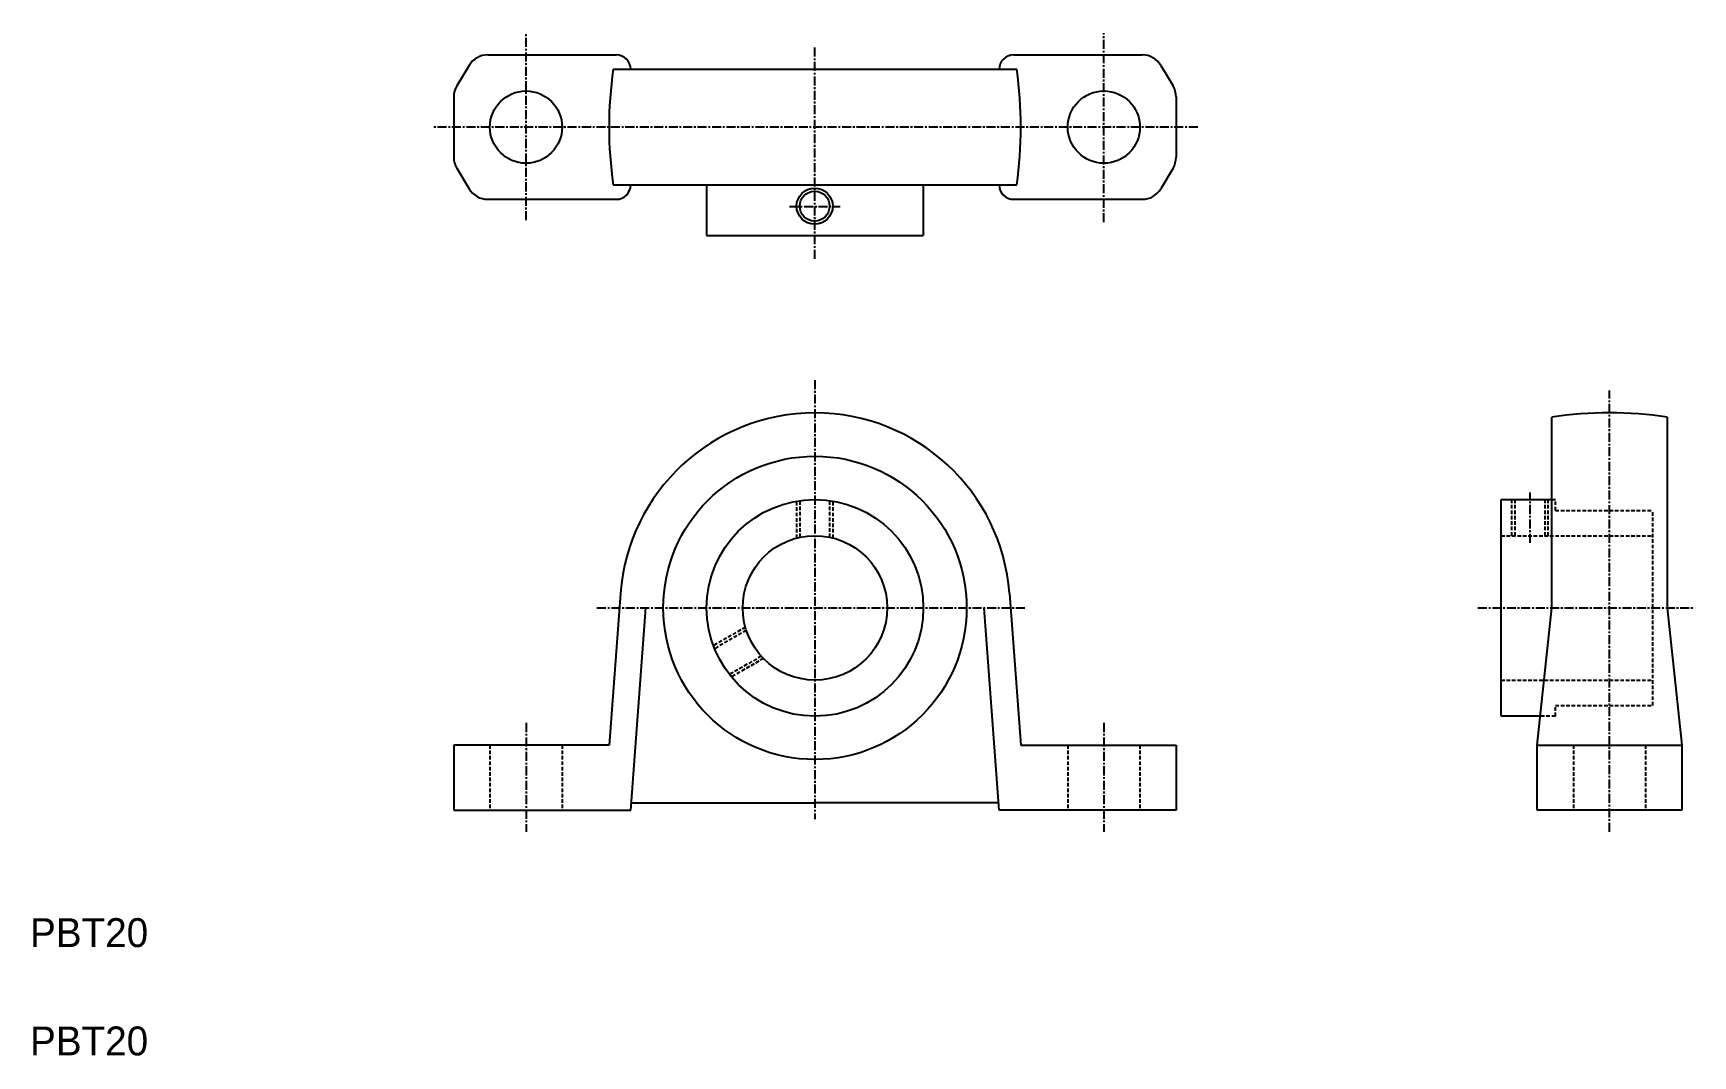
# Model space of a CAD drawing. Extents: x 141 to 371, y 121 to 262.
import ezdxf

# ---------------------------------------------------------------- set-up
doc = ezdxf.new("R2010")
doc.units = 0
doc.linetypes.add('CENTER', pattern=[2, 1.25, -0.25, 0.25, -0.25])
doc.linetypes.add('DASHED', pattern=[0.75, 0.5, -0.25])
doc.layers.get('0').update_dxf_attribs({"linetype": 'CONTINUOUS'})
doc.layers.add('CENTER', color=1, linetype='CENTER')

msp = doc.modelspace()

# ---------------------------------------------------------------- linework, layer by layer
at = {"color": 7, "linetype": 'CONTINUOUS'}
for p, q in [((201.31, 257.85), (199.61, 255.02)), ((203.88, 259.3), (221.68, 259.3)), ((276.68, 259.3), (294.49, 259.3)), ((297.06, 257.85), (298.76, 255.02)), ((221.25, 257.3), (277.12, 257.3)), ((199.18, 253.47), (199.18, 245.13)), ((299.18, 253.47), (299.18, 245.13)), ((199.61, 243.59), (201.31, 240.76)), ((298.76, 243.59), (297.06, 240.76)), ((221.25, 241.3), (277.12, 241.3)), ((234.18, 241.3), (234.18, 234.3)), ((264.18, 241.3), (264.18, 234.3)), ((203.88, 239.3), (221.68, 239.3)), ((276.68, 239.3), (294.49, 239.3)), ((234.18, 234.3), (264.18, 234.3)), ((351.18, 182.72), (351.18, 209.13)), ((367.18, 209.13), (367.18, 182.72)), ((344.18, 167.72), (344.18, 197.72)), ((344.18, 197.72), (351.18, 197.72)), ((222.26, 184.73), (220.68, 163.72)), ((276.11, 184.73), (277.68, 163.72)), ((223.68, 154.72), (225.78, 182.72)), ((274.68, 154.72), (272.59, 182.72)), ((349.18, 163.72), (351.18, 182.72)), ((367.18, 182.72), (369.18, 163.72)), ((349.61, 167.72), (344.18, 167.72)), ((220.68, 163.72), (199.18, 163.72)), ((199.18, 163.72), (199.18, 154.72)), ((277.68, 163.72), (299.18, 163.72)), ((299.18, 163.72), (299.18, 154.72)), ((349.18, 163.72), (369.18, 163.72)), ((349.18, 154.72), (349.18, 163.72)), ((369.18, 163.72), (369.18, 154.72)), ((199.18, 154.72), (223.68, 154.72)), ((223.76, 155.72), (249.18, 155.72)), ((274.61, 155.72), (249.18, 155.72)), ((299.18, 154.72), (274.68, 154.72)), ((369.18, 154.72), (349.18, 154.72))]:
    msp.add_line(p, q, dxfattribs=at)
at = {"color": 3, "linetype": 'DASHED'}
for p, q in [((345.68, 192.72), (345.68, 197.72)), ((346.12, 192.72), (346.12, 197.72)), ((350.25, 192.72), (350.25, 197.72)), ((350.68, 192.72), (350.68, 197.72)), ((351.18, 197.72), (351.68, 197.72)), ((351.68, 196.22), (351.68, 197.72)), ((246.68, 192.4), (246.68, 197.51)), ((247.12, 192.5), (247.12, 197.57)), ((251.25, 192.5), (251.25, 197.57)), ((251.68, 192.4), (251.68, 197.51)), ((351.68, 196.22), (365.18, 196.22)), ((365.18, 169.22), (365.18, 196.22)), ((344.18, 192.72), (365.18, 192.72)), ((239.55, 180.04), (235.13, 177.49)), ((239.68, 179.61), (235.28, 177.08)), ((241.74, 176.03), (237.35, 173.5)), ((242.05, 175.71), (237.63, 173.16)), ((344.18, 172.72), (365.18, 172.72)), ((351.68, 169.22), (365.18, 169.22)), ((351.68, 167.72), (351.68, 169.22)), ((351.68, 167.72), (349.61, 167.72)), ((204.18, 163.72), (204.18, 154.72)), ((214.18, 163.72), (214.18, 154.72)), ((284.18, 163.72), (284.18, 154.72)), ((294.18, 163.72), (294.18, 154.72)), ((354.18, 163.72), (354.18, 154.72)), ((364.18, 163.72), (364.18, 154.72))]:
    msp.add_line(p, q, dxfattribs=at)
at = {"color": 7, "linetype": 'CONTINUOUS'}
for centre, radius in [((209.18, 249.3), 5), ((289.18, 249.3), 5), ((249.14, 238.35), 2.07), ((249.18, 182.72), 21), ((249.18, 182.72), 15), ((249.18, 182.72), 10)]:
    msp.add_circle(centre, radius, dxfattribs=at)
at = {"color": 3, "linetype": 'CONTINUOUS'}
msp.add_circle((249.14, 238.35), 2.5, dxfattribs=at)
at = {"color": 7, "linetype": 'CONTINUOUS'}
for centre, radius, start, end in [((203.88, 256.3), 3, 90, 149.0362), ((221.68, 257.3), 2, 0, 90), ((276.68, 257.3), 2, 90, 180), ((294.49, 256.3), 3, 30.9638, 90), ((277.68, 249.3), 57, 171.9318, 188.0682), ((220.68, 249.3), 57, 351.9318, 8.0682), ((202.18, 253.47), 3, 149.0362, 180), ((296.18, 253.47), 3, 0, 30.9638), ((202.18, 245.13), 3, 180, 210.9638), ((202.18, 245.13), 3, 180, 210.9638), ((296.18, 245.13), 3, 329.0362, 0), ((221.68, 241.3), 2, 270, 0), ((276.68, 241.3), 2, 180, 270), ((203.88, 242.3), 3, 210.9638, 270), ((294.49, 242.3), 3, 270, 329.0362), ((249.18, 182.72), 27, 4.2869, 175.7131), ((359.18, 154.72), 55, 81.6364, 98.3636)]:
    msp.add_arc(centre, radius, start, end, dxfattribs=at)
at = {"layer": 'CENTER', "color": 1, "linetype": 'CENTER'}
for p, q in [((209.18, 236.4), (209.18, 262.3)), ((289.18, 236.13), (289.18, 262.3)), ((249.18, 231.07), (249.18, 260.3)), ((302.18, 249.3), (196.18, 249.3)), ((245.68, 238.3), (252.68, 238.3)), ((249.18, 214.26), (249.18, 153.45)), ((359.18, 151.71), (359.18, 212.83)), ((348.18, 191.72), (348.18, 198.72)), ((219, 182.72), (278.45, 182.72)), ((340.96, 182.72), (370.71, 182.72)), ((209.18, 166.78), (209.18, 151.71)), ((289.18, 166.78), (289.18, 151.71))]:
    msp.add_line(p, q, dxfattribs=at)

# ---------------------------------------------------------------- texts
at = {"color": 7, "linetype": 'CONTINUOUS'}
for p in [(140.52, 135.75), (140.52, 120.75)]:
    msp.add_text('PBT20', height=4, dxfattribs=at).set_placement(p)

doc.saveas('drawing.dxf')
